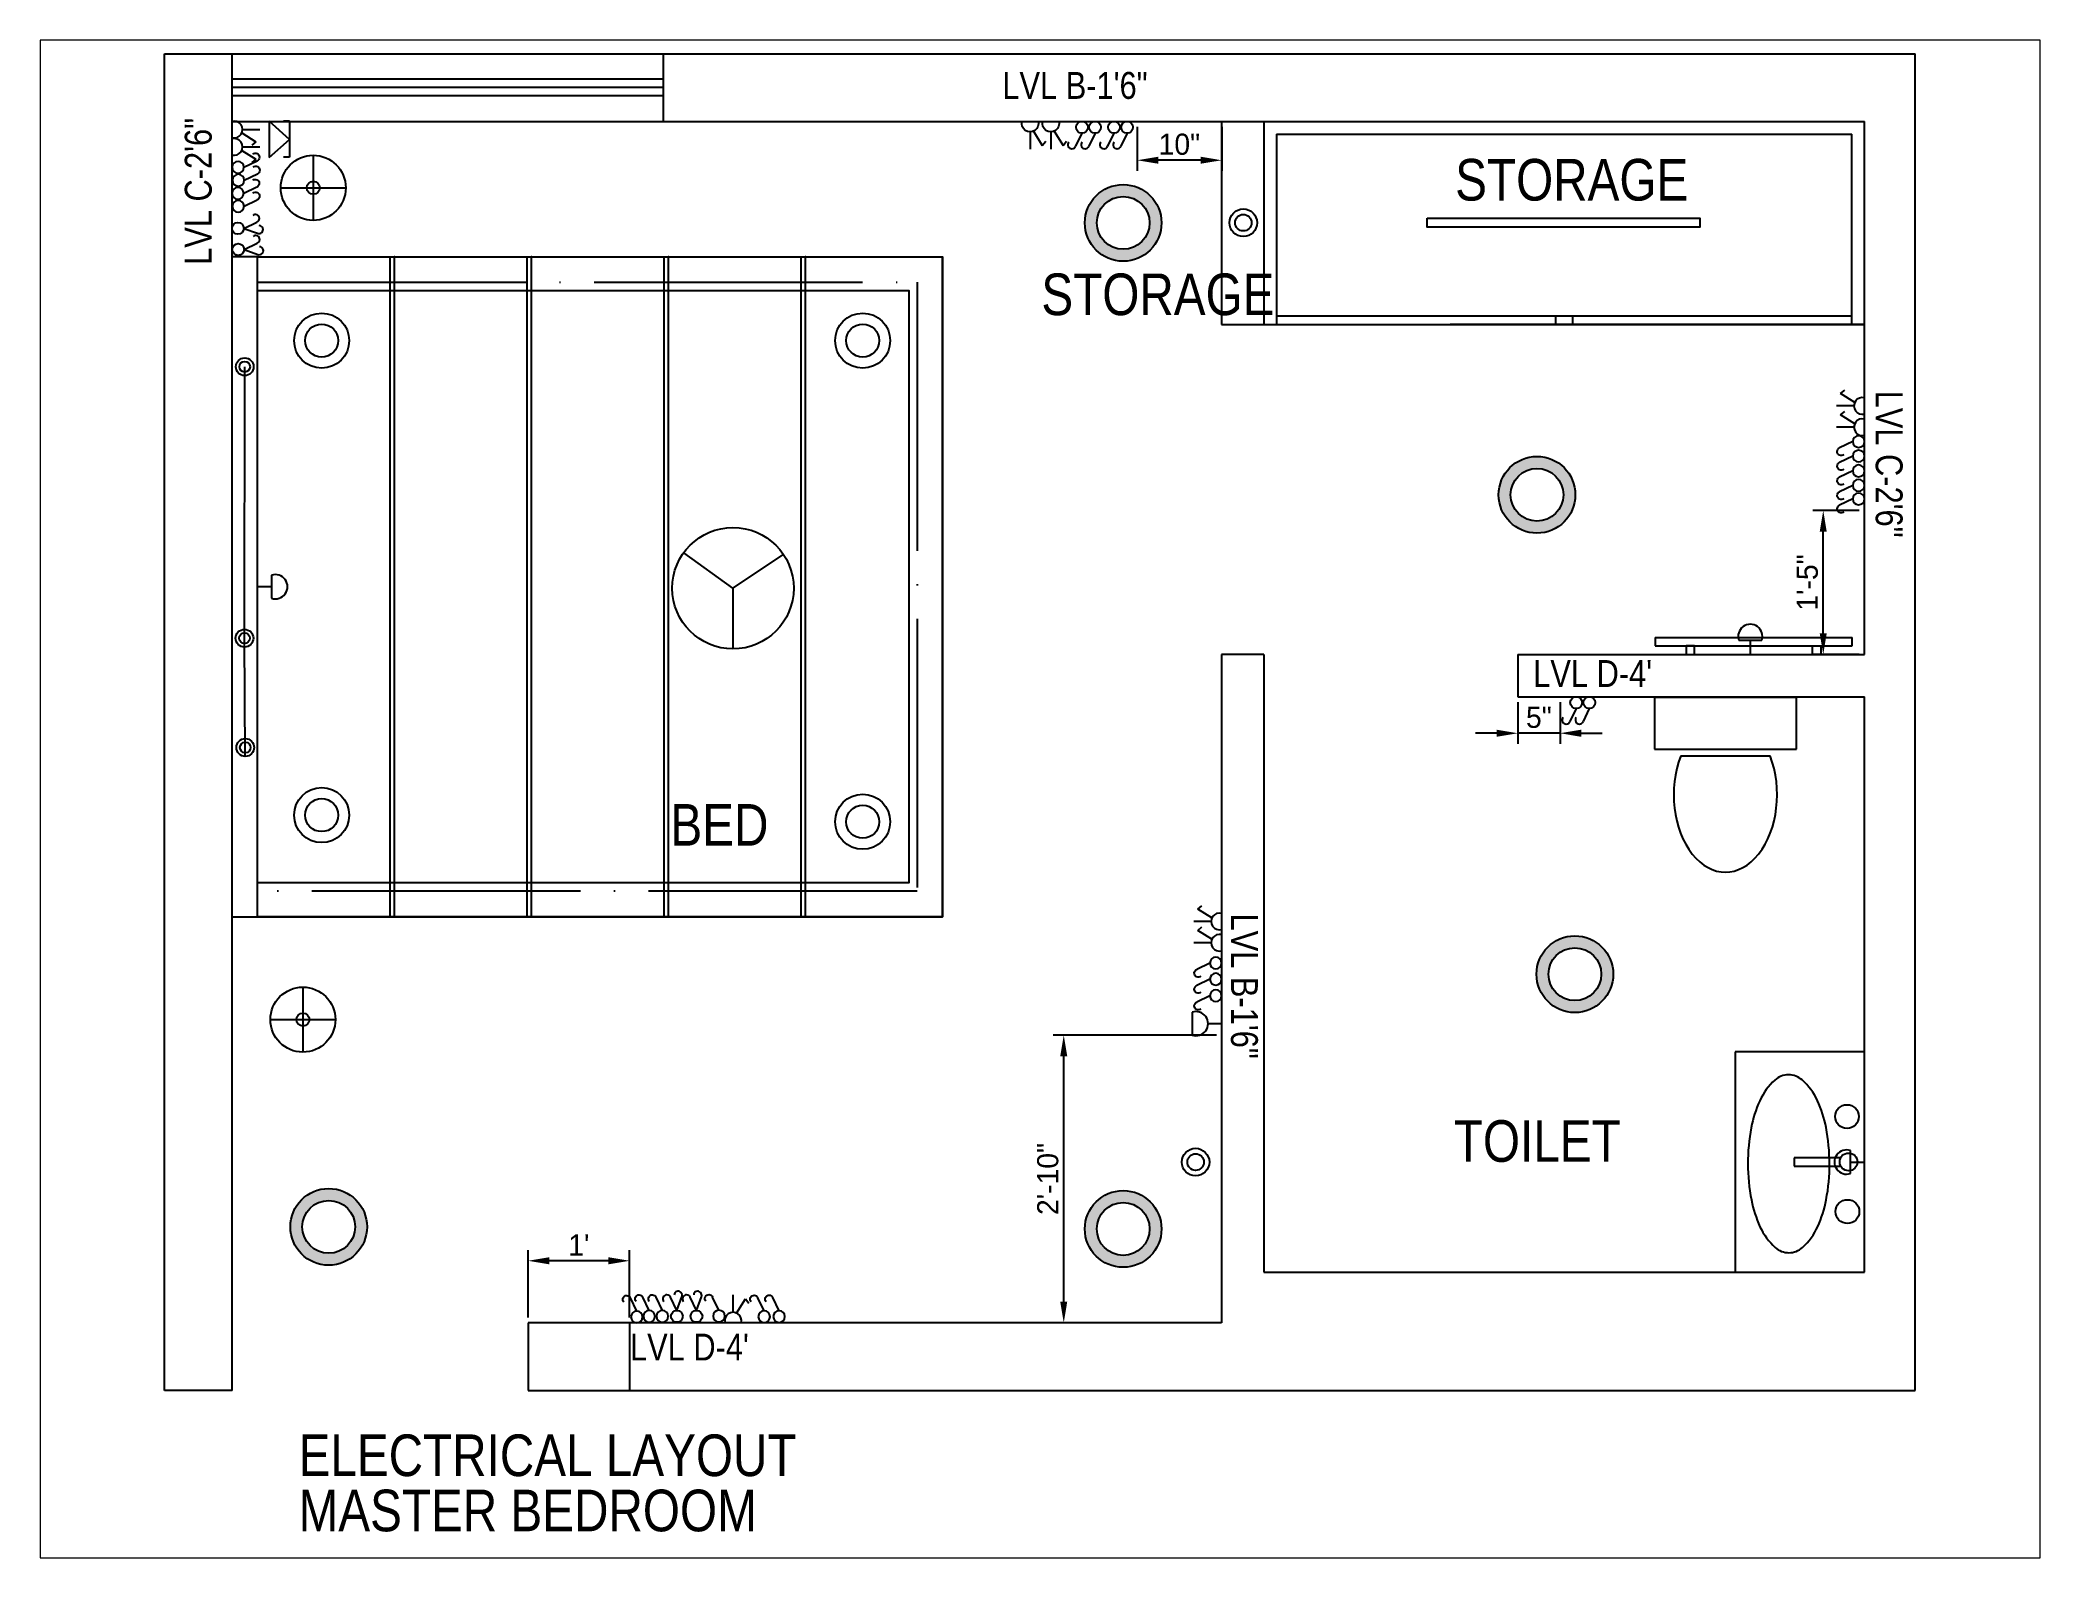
# Paper-space layout 'Layout2' of a CAD drawing. Header units: millimetres. Extents: x 26 to 231, y 20 to 176.
# The model-space entities are those that its viewports show. They can reach past a viewport. Long polylines and large blocks are cut down to what shows.
import ezdxf

# ---------------------------------------------------------------- set-up
doc = ezdxf.new("R2010")
doc.units = ezdxf.units.MM
doc.linetypes.add('ACAD_ISO04W100', pattern=[30, 24, -3, 0, -3])
doc.layers.add('TOIL', color=2, linetype='Continuous')
doc.layers.add('TOILET', color=4, linetype='Continuous')
doc.layers.add('TXT', color=7, linetype='Continuous', lineweight=25)
doc.styles.add('stylus BT', font='swissc.ttf')
doc.dimstyles.new('ISO-25', dxfattribs={"dimtxt": 2.5, "dimasz": 2.5, "dimexe": 1.25, "dimexo": 0.625, "dimtad": 1, "dimlunit": 4, "dimtxsty": 'Standard', "dimcen": 2.5, "dimadec": 0, "dimazin": 0, "dimtfac": 1, "dimtmove": 0, "dimatfit": 3, "dimfxl": 1, "dimarcsym": 0})

# ---------------------------------------------------------------- blocks, each defined once
blk = doc.blocks.new('light 1')
at = {"color": 253}
for p, q in [((3176.1, 893.52), (3176.1, 881.61)), ((3170.15, 887.57), (3182.06, 887.57))]:
    blk.add_line(p, q, dxfattribs=at)
at = {"color": 253, "linetype": 'ByBlock'}
blk.add_circle((3176.1, 887.57), 5.96, dxfattribs=at)
at = {"color": 253}
blk.add_circle((3176.1, 887.57), 1.19, dxfattribs=at)
blk = doc.blocks.new('one way switch')
blk.add_line((2262.82, 758.29), (2265.53, 763.93))
blk.add_circle((2262.82, 755.78), 2.52)
blk.add_arc((2267.11, 763.26), 1.72, 319.12065, 156.96042)
blk = doc.blocks.new('DDDDDDDD')
for p, q in [((2281.83, 766.05), (2297.2, 766.06)), ((2289.64, 766.05), (2281.83, 757.24)), ((2281.83, 766.05), (2281.84, 763.42)), ((2297.45, 757.24), (2289.64, 766.05)), ((2297.2, 766.06), (2297.2, 763.42)), ((2281.83, 757.24), (2297.45, 757.24))]:
    blk.add_line(p, q)
blk = doc.blocks.new('wall mounted light')
for p, q in [((2265.36, 756.83), (2275.19, 756.83)), ((2270.28, 756.83), (2270.28, 750.78))]:
    blk.add_line(p, q)
blk.add_arc((2270.28, 758.51), 5.2, 341.10335, 198.89665)
blk = doc.blocks.new('2 way switch')
for q in [(2252.4, 764.96), (2257.21, 765.22)]:
    blk.add_line((2255.11, 759.32), q)
blk.add_circle((2255.11, 756.8), 2.52)
for centre, start, end in [((2250.83, 764.29), 23.03958, 220.87935), ((2255.63, 765.86), 337.77602, 175.61579)]:
    blk.add_arc(centre, 1.72, start, end)
blk = doc.blocks.new('5A plug')
for p, q in [((2033.84, 883.15), (2033.84, 885.2)), ((2034.25, 883.06), (2035.29, 884.74)), ((2035.29, 884.74), (2035.7, 884.25))]:
    blk.add_line(p, q)
blk.add_arc((2033.84, 882.16), 0.989, 345.1822, 194.8178)
blk = doc.blocks.new('tv socket')
for p, q in [((2092.85, 922.76), (2092.85, 920.05)), ((2092.85, 922.76), (2092.85, 920.05)), ((2096.42, 921.41), (2094.75, 921.41))]:
    blk.add_line(p, q)
blk.add_arc((2093.32, 921.41), 1.43, 251.1033, 108.8967)
blk.add_arc((2093.32, 921.41), 1.43, 251.1033, 108.8967)
blk = doc.blocks.new('洗手盆-3')
at = {"layer": 'TOIL'}
for p, q in [((0, 290.6), (0, 0)), ((495, 290.6), (0, 290.6)), ((495, 0), (495, 290.6)), ((238.5, 236.8), (238.5, 132.5)), ((256.5, 132.5), (256.5, 237)), ((238.5, 132.5), (256.5, 132.5)), ((0, 0), (495, 0))]:
    blk.add_line(p, q, dxfattribs=at)
for centre, radius in [((145.3, 251.2), 26.7), ((247.3, 254.7), 19.9), ((359.1, 252.1), 26.8)]:
    blk.add_circle(centre, radius, dxfattribs=at)
for centre, radius, start, end in [((170.2, 53.9), 144.1, 114.7868, 138.0706), ((219.4, -52.7), 261.5, 100.8917, 114.7868), ((252.1, -222.6), 434.5, 90.1224, 100.8917), ((252.1, -222.6), 434.5, 79.353, 90.1224), ((284.1, -52.6), 261.5, 65.4579, 79.353), ((332.8, 54.3), 144.1, 42.1741, 65.4579), ((96.9, 119.7), 45.6, 138.0706, 180.1224), ((405.9, 120.4), 45.6, 0.1224, 42.1741), ((96.9, 119.7), 45.6, 180.1224, 222.1741), ((405.9, 120.4), 45.6, 318.0706, 0.1224), ((169.9, 185.9), 144.1, 222.1741, 245.4579), ((218.7, 292.7), 261.5, 245.4579, 259.353), ((283.3, 292.9), 261.5, 280.8917, 294.7868), ((332.6, 186.2), 144.1, 294.7868, 318.0706), ((250.6, 462.7), 434.5, 259.353, 270.1224), ((250.6, 462.7), 434.5, 270.1224, 280.8917)]:
    blk.add_arc(centre, radius, start, end, dxfattribs=at)
at = {"layer": 'TOIL', "flags": 9}
for tag in ['XSIZE', 'YSIZE']:
    blk.add_attdef(tag, (0, 0), '', height=0.5, dxfattribs=at)
blk = doc.blocks.new('坐厕')
at = {"layer": 'TOIL', "color": 252}
for p, q in [((550, 0), (0, 0)), ((0, 0), (0, -200)), ((550, -200), (550, 0)), ((0, -200), (550, -200)), ((101.8, -226.5), (448.2, -226.5))]:
    blk.add_line(p, q, dxfattribs=at)
blk.add_ellipse((275, -376.5), major_axis=(0, 300), ratio=0.666667, start_param=1.047198, end_param=5.235988, dxfattribs=at)
blk = doc.blocks.new('*D59')
at = {"color": 0, "lineweight": -2}
for p, q in [((1927.24, 896.11), (1927.24, 904.07)), ((1939.24, 896.11), (1939.24, 904.07)), ((1936.74, 902.82), (1929.74, 902.82))]:
    blk.add_line(p, q, dxfattribs=at)
at = {"color": 0}
for points in [[(1929.74, 903.24), (1929.74, 902.4), (1927.24, 902.82)], [(1936.74, 903.24), (1936.74, 902.4), (1939.24, 902.82)]]:
    blk.add_solid(points, dxfattribs=at)
at = {"layer": 'Defpoints', "color": 0}
for p in [(1927.24, 902.82), (1927.24, 895.49), (1939.24, 895.49)]:
    blk.add_point(p, dxfattribs=at)
at = {"color": 0, "insert": (1933.24, 904.69), "char_height": 2.5, "attachment_point": 5}
blk.add_mtext("1'", dxfattribs=at)
blk = doc.blocks.new('*D60')
at = {"color": 0, "lineweight": -2}
for p, q in [((2008.61, 929.49), (1989.32, 929.49)), ((1990.57, 897.99), (1990.57, 926.99)), ((2008.61, 895.49), (1989.32, 895.49))]:
    blk.add_line(p, q, dxfattribs=at)
at = {"color": 0}
for points in [[(1990.15, 926.99), (1990.98, 926.99), (1990.57, 929.49)], [(1990.15, 897.99), (1990.98, 897.99), (1990.57, 895.49)]]:
    blk.add_solid(points, dxfattribs=at)
at = {"layer": 'Defpoints', "color": 0}
for p in [(1990.57, 929.49), (2009.24, 929.49), (2009.24, 895.49)]:
    blk.add_point(p, dxfattribs=at)
at = {"color": 0, "insert": (1988.69, 912.49), "char_height": 2.5, "attachment_point": 5, "rotation": 90}
blk.add_mtext('2\'-10"', dxfattribs=at)
blk = doc.blocks.new('*D62')
at = {"color": 0, "lineweight": -2}
for p, q in [((1999.24, 1036.86), (1999.24, 1031.64)), ((2009.24, 1036.86), (2009.24, 1031.64)), ((2006.74, 1032.89), (2001.74, 1032.89))]:
    blk.add_line(p, q, dxfattribs=at)
at = {"color": 0}
for points in [[(2001.74, 1033.31), (2001.74, 1032.48), (1999.24, 1032.89)], [(2006.74, 1033.31), (2006.74, 1032.48), (2009.24, 1032.89)]]:
    blk.add_solid(points, dxfattribs=at)
at = {"layer": 'Defpoints', "color": 0}
for p in [(1999.24, 1037.49), (2009.24, 1037.49), (1999.24, 1032.89)]:
    blk.add_point(p, dxfattribs=at)
at = {"color": 0, "insert": (2004.24, 1034.77), "char_height": 2.5, "attachment_point": 5}
blk.add_mtext('10"', dxfattribs=at)
blk = doc.blocks.new('*D63')
at = {"color": 0, "lineweight": -2}
for p, q in [((2084.61, 991.49), (2079.11, 991.49)), ((2080.36, 976.99), (2080.36, 988.99)), ((2084.61, 974.49), (2079.11, 974.49))]:
    blk.add_line(p, q, dxfattribs=at)
at = {"color": 0}
for points in [[(2079.94, 988.99), (2080.77, 988.99), (2080.36, 991.49)], [(2079.94, 976.99), (2080.77, 976.99), (2080.36, 974.49)]]:
    blk.add_solid(points, dxfattribs=at)
at = {"layer": 'Defpoints', "color": 0}
for p in [(2080.36, 991.49), (2085.24, 991.49), (2085.24, 974.49)]:
    blk.add_point(p, dxfattribs=at)
at = {"color": 0, "insert": (2078.48, 982.99), "char_height": 2.5, "attachment_point": 5, "rotation": 90}
blk.add_mtext('1\'-5"', dxfattribs=at)
blk = doc.blocks.new('*D64')
at = {"color": 0, "lineweight": -2}
for p, q in [((2044.24, 968.86), (2044.24, 963.92)), ((2049.24, 968.86), (2049.24, 963.92)), ((2041.74, 965.17), (2039.24, 965.17)), ((2049.24, 965.17), (2044.24, 965.17)), ((2051.74, 965.17), (2054.24, 965.17))]:
    blk.add_line(p, q, dxfattribs=at)
at = {"color": 0}
for points in [[(2041.74, 965.59), (2041.74, 964.75), (2044.24, 965.17)], [(2051.74, 965.59), (2051.74, 964.75), (2049.24, 965.17)]]:
    blk.add_solid(points, dxfattribs=at)
at = {"layer": 'Defpoints', "color": 0}
for p in [(2044.24, 969.49), (2049.24, 969.49), (2044.24, 965.17)]:
    blk.add_point(p, dxfattribs=at)
at = {"color": 0, "insert": (2046.74, 967.04), "char_height": 2.5, "attachment_point": 5}
blk.add_mtext('5"', dxfattribs=at)

msp = doc.modelspace()

# ---------------------------------------------------------------- hatches: boundary and pattern name
at = {"linetype": 'ByBlock'}
h = msp.add_hatch(color=253, dxfattribs=at)
h.paths.add_polyline_path([(1993.062, 1025.486, 1), (2002.127, 1025.486, 1)])
h.paths.add_polyline_path([(2000.713, 1025.486, -1), (1994.476, 1025.486, -1)], flags=16)
h = msp.add_hatch(color=253, dxfattribs=at)
h.paths.add_polyline_path([(2041.983, 993.355, 1), (2051.048, 993.355, 1)])
h.paths.add_polyline_path([(2049.634, 993.355, -1), (2043.397, 993.355, -1)], flags=16)
h = msp.add_hatch(color=253, dxfattribs=at)
h.paths.add_polyline_path([(2046.462, 936.691, 1), (2055.527, 936.691, 1)])
h.paths.add_polyline_path([(2054.113, 936.691, -1), (2047.876, 936.691, -1)], flags=16)
h = msp.add_hatch(color=253, dxfattribs=at)
h.paths.add_polyline_path([(1899.133, 906.829, 1), (1908.198, 906.829, 1)])
h.paths.add_polyline_path([(1906.784, 906.829, -1), (1900.547, 906.829, -1)], flags=16)
h = msp.add_hatch(color=253, dxfattribs=at)
h.paths.add_polyline_path([(1993.062, 906.581, 1), (2002.127, 906.581, 1)])
h.paths.add_polyline_path([(2000.713, 906.581, -1), (1994.476, 906.581, -1)], flags=16)

# ---------------------------------------------------------------- linework, layer by layer
at = {"color": 253}
for p, q in [((1884.236, 1045.486), (2091.236, 1045.486)), ((1884.236, 887.486), (1884.236, 1045.486)), ((1892.236, 887.486), (1892.236, 1045.486)), ((1943.236, 1037.486), (1943.236, 1045.486)), ((2091.236, 887.486), (2091.236, 1045.486)), ((1943.236, 1042.486), (1892.236, 1042.486)), ((1943.236, 1041.486), (1892.236, 1041.486)), ((1943.236, 1040.486), (1892.236, 1040.486)), ((1892.236, 1037.486), (2085.236, 1037.486)), ((2009.236, 1037.486), (2009.236, 1013.486)), ((2014.236, 1037.486), (2014.236, 1013.486)), ((2015.736, 1035.986), (2083.736, 1035.986)), ((2015.736, 1035.986), (2015.736, 1013.486)), ((2083.736, 1013.486), (2083.736, 1035.986)), ((2085.236, 974.486), (2085.236, 1037.486)), ((1895.236, 1021.486), (1892.236, 1021.486)), ((1895.236, 943.486), (1895.236, 1021.486)), ((1895.236, 1021.486), (1976.236, 1021.486)), ((1910.936, 943.486), (1910.936, 1021.486)), ((1911.436, 943.486), (1911.436, 1021.486)), ((1927.136, 943.486), (1927.136, 1021.486)), ((1927.636, 943.486), (1927.636, 1021.486)), ((1943.336, 943.486), (1943.336, 1021.486)), ((1943.836, 943.486), (1943.836, 1021.486)), ((1959.536, 943.486), (1959.536, 1021.486)), ((1960.036, 943.486), (1960.036, 1021.486)), ((1976.236, 943.486), (1976.236, 1021.486)), ((2015.736, 1014.486), (2083.736, 1014.486)), ((2048.736, 1013.486), (2048.736, 1014.486)), ((2050.736, 1013.486), (2050.736, 1014.486)), ((2009.236, 1013.486), (2014.236, 1013.486)), ((2014.236, 1013.486), (2015.736, 1013.486)), ((2014.236, 1013.486), (2085.236, 1013.486)), ((2014.236, 1013.486), (2085.236, 1013.486)), ((2015.736, 1013.486), (2083.736, 1013.486)), ((2085.236, 1013.486), (2036.255, 1013.486)), ((2083.736, 1013.486), (2085.236, 1013.486)), ((2014.236, 974.486), (2009.236, 974.486)), ((2009.236, 974.486), (2009.236, 895.486)), ((2014.236, 974.486), (2014.236, 901.486)), ((2044.236, 974.486), (2085.236, 974.486)), ((2044.236, 974.486), (2044.236, 969.486)), ((2060.479, 976.486), (2083.761, 976.486)), ((2060.479, 976.486), (2060.479, 975.486)), ((2060.479, 975.486), (2083.761, 975.486)), ((2044.236, 969.486), (2085.236, 969.486)), ((2085.236, 901.486), (2085.236, 969.486)), ((1892.236, 943.486), (1976.236, 943.486)), ((2014.236, 901.486), (2085.236, 901.486)), ((2009.236, 895.486), (1927.236, 895.486)), ((1927.236, 895.486), (1927.236, 887.486)), ((1939.236, 895.486), (1939.236, 887.486)), ((1892.236, 887.486), (1884.236, 887.486)), ((1927.236, 887.486), (2091.236, 887.486))]:
    msp.add_line(p, q, dxfattribs=at)
at = {"color": 252}
for p, q in [((1893.707, 976.403), (1893.736, 1008.486)), ((1893.803, 962.436), (1893.707, 976.403))]:
    msp.add_line(p, q, dxfattribs=at)
at = {"color": 253, "linetype": 'ByBlock'}
for q in [(1945.639, 986.505), (1957.44, 986.276), (1951.46, 975.13)]:
    msp.add_line((1951.46, 982.307), q, dxfattribs=at)
at = {"color": 253, "lineweight": -2}
msp.add_line((2083.761, 975.486), (2083.761, 976.486), dxfattribs=at)
for points in [[(2033.535, 1026.038), (2065.774, 1026.038), (2065.774, 1024.965), (2033.535, 1024.965)], [(1895.236, 1021.486), (1976.236, 1021.486), (1976.236, 943.486), (1895.236, 943.486)]]:
    msp.add_lwpolyline(points, close=True, dxfattribs=at)
at = {"color": 253, "linetype": 'ACAD_ISO04W100', "lineweight": -2}
msp.add_lwpolyline([(1895.236, 1018.486), (1973.236, 1018.486), (1973.236, 946.486), (1895.236, 946.486)], dxfattribs=at)
at = {"color": 253, "lineweight": -2}
msp.add_lwpolyline([(1895.236, 1017.486), (1972.236, 1017.486), (1972.236, 947.486), (1895.236, 947.486)], dxfattribs=at)
at = {"color": 253}
for points in [[(2064.148, 974.486), (2065.155, 974.486), (2065.155, 975.486), (2064.148, 975.486)], [(2080.092, 974.486), (2079.085, 974.486), (2079.085, 975.486), (2080.092, 975.486)]]:
    msp.add_lwpolyline(points, close=True, dxfattribs=at)
at = {"color": 253, "linetype": 'ByBlock'}
for centre, radius in [((1997.594, 1025.486), 4.533), ((1997.594, 1025.486), 3.119), ((1902.834, 1011.572), 3.252), ((1966.795, 1011.572), 3.252), ((2046.516, 993.355), 4.533), ((2046.516, 993.355), 3.119), ((1951.46, 982.307), 7.177), ((1902.834, 955.491), 3.252), ((1966.795, 954.706), 3.252), ((2050.995, 936.691), 4.533), ((2050.995, 936.691), 3.119), ((1903.666, 906.829), 4.533), ((1997.594, 906.581), 4.533), ((1903.666, 906.829), 3.119), ((1997.594, 906.581), 3.119)]:
    msp.add_circle(centre, radius, dxfattribs=at)
at = {"color": 172}
for centre, radius in [((2011.797, 1025.507), 1.626), ((2011.797, 1025.507), 1.626), ((2011.797, 1025.507), 1.626), ((2011.797, 1025.507), 0.976), ((1893.736, 1008.486), 1.05), ((1893.736, 1008.486), 1.05), ((1893.736, 1008.486), 1.05), ((1893.736, 1008.486), 0.63), ((1893.707, 976.403), 1.05), ((1893.707, 976.403), 1.05), ((1893.707, 976.403), 1.05), ((1893.707, 976.403), 0.63), ((1893.803, 963.486), 1.05), ((1893.803, 963.486), 1.05), ((1893.803, 963.486), 1.05), ((1893.803, 963.486), 0.63), ((2006.154, 914.486), 1.626), ((2006.154, 914.486), 1.626), ((2006.154, 914.486), 1.626), ((2006.154, 914.486), 0.976)]:
    msp.add_circle(centre, radius, dxfattribs=at)
at = {"color": 172, "linetype": 'ByBlock'}
for centre, radius in [((2011.797, 1025.507), 1.626), ((1893.736, 1008.486), 1.05), ((1893.707, 976.403), 1.05), ((1893.803, 963.486), 1.05), ((2006.154, 914.486), 1.626)]:
    msp.add_circle(centre, radius, dxfattribs=at)
at = {"color": 253}
for centre, radius in [((1902.834, 1011.572), 3.252), ((1902.834, 1011.572), 3.252), ((1902.834, 1011.572), 3.252), ((1966.795, 1011.572), 3.252), ((1966.795, 1011.572), 3.252), ((1966.795, 1011.572), 3.252), ((1902.834, 1011.572), 1.952), ((1966.795, 1011.572), 1.952), ((1902.834, 955.491), 3.252), ((1902.834, 955.491), 3.252), ((1902.834, 955.491), 3.252), ((1966.795, 954.706), 3.252), ((1966.795, 954.706), 3.252), ((1966.795, 954.706), 3.252), ((1902.834, 955.491), 1.952), ((1966.795, 954.706), 1.952)]:
    msp.add_circle(centre, radius, dxfattribs=at)
for p in [(1911.436, 1021.486), (1927.636, 1021.486), (1943.836, 1021.486), (1960.036, 1021.486)]:
    msp.add_point(p, dxfattribs=at)

# ---------------------------------------------------------------- block references
for p, rotation in [((1010.329, 3070.368), 270), ((1010.329, 3068.308), 270), ((2967.143, -1029.984), 90), ((2967.143, -1032.496), 90), ((2891.143, -1090.915), 90), ((2891.143, -1093.427), 90)]:
    msp.add_blockref('5A plug', p, dxfattribs=dict(rotation=rotation))
at = {"yscale": 0.2757334512621128, "zscale": 0.2757334512621044}
for name, p, xscale, rotation in [('DDDDDDDD', (1687.813, 1666.683), 0.2757334512621128, 270), ('one way switch', (2616.65, 1245.184), 0.2757334512621128, 180), ('one way switch', (2618.202, 1245.184), 0.2757334512621128, 180), ('one way switch', (2620.439, 1245.184), 0.2757334512621128, 180), ('one way switch', (2621.991, 1245.184), 0.2757334512621128, 180), ('one way switch', (1684.551, 408.129), -0.2757334512621128, 270), ('one way switch', (1684.587, 406.599), -0.2757334512621128, 270), ('one way switch', (1684.533, 405.048), -0.2757334512621128, 270), ('one way switch', (1684.569, 403.518), -0.2757334512621128, 270), ('2 way switch', (1684.254, 1646.647), 0.2757334512621128, 270), ('2 way switch', (1684.291, 1644.155), 0.2757334512621128, 270), ('one way switch', (2292.937, 1623.58), -0.2757334512621128, 90), ('one way switch', (2292.937, 1621.861), -0.2757334512621128, 90), ('one way switch', (2292.934, 1620.115), -0.2757334512621128, 90), ('one way switch', (2292.934, 1618.396), -0.2757334512621128, 90), ('one way switch', (2292.934, 1616.8), -0.2757334512621128, 90), ('wall mounted light', (1688.22, 1608.477), 0.2757334512621128, 270), ('one way switch', (2675.086, 1177.184), 0.2757334512621128, 180), ('one way switch', (2676.638, 1177.184), 0.2757334512621128, 180), ('one way switch', (2216.934, 1561.943), -0.2757334512621128, 90), ('one way switch', (2216.934, 1560.038), -0.2757334512621128, 90), ('one way switch', (2216.934, 1558.081), -0.2757334512621128, 90), ('wall mounted light', (2292.252, 288.503), 0.2757334512621128, 90)]:
    msp.add_blockref(name, p, dxfattribs=dict(at, xscale=xscale, rotation=rotation))
at = {"xscale": -1, "rotation": 180}
for p in [(-47.257, 1919.393), (-44.806, 1919.393)]:
    msp.add_blockref('5A plug', p, dxfattribs=at)
at = {"color": 253, "linetype": 'ByBlock', "xscale": 0.6448862600414031, "yscale": 0.6448862600416305, "zscale": 0.6448862600415526}
for p in [(-146.384, 457.251), (-147.612, 358.939)]:
    msp.add_blockref('light 1', p, dxfattribs=at)
at = {"yscale": 0.2757334512621128, "zscale": 0.2757334512621044}
for name, p, xscale in [('wall mounted light', (1445.745, 767.47), 0.2757334512621128), ('one way switch', (2564.02, 687.787), -0.2757334512621128), ('one way switch', (2565.497, 687.864), -0.2757334512621128), ('one way switch', (2567.048, 687.864), -0.2757334512621128), ('2 way switch', (1323.019, 687.581), 0.2757334512621128), ('2 way switch', (1325.335, 687.581), 0.2757334512621128), ('one way switch', (2573.736, 687.89), -0.2757334512621128), ('one way switch', (2579.086, 687.819), -0.2757334512621128), ('one way switch', (2580.848, 687.833), -0.2757334512621128)]:
    msp.add_blockref(name, p, dxfattribs=dict(at, xscale=xscale))
for name, p in [('tv socket', (-87.119, 9.434)), ('5A plug', (-82.365, 13.579))]:
    msp.add_blockref(name, p)
at = {"layer": 'TOILET', "color": 252, "xscale": 0.03052932347191017, "yscale": 0.03052932347191017, "zscale": 0.03052932347190443}
msp.add_blockref('坐厕', (2060.399, 969.403), dxfattribs=at)
at = {"layer": 'TOILET', "color": 252, "xscale": 0.05255704995568067, "yscale": 0.05255704995568067, "zscale": 0.05255704995566832, "rotation": 270}
msp.add_blockref('洗手盆-3', (2069.965, 927.503), dxfattribs=at)

# ---------------------------------------------------------------- texts
at = {"layer": 'TXT', "style": 'stylus BT'}
for s, height, p in [('LVL B-1\'6"', 3.178, (1983.314, 1040.146)), ('STORAGE', 4.9203, (2036.843, 1028.125)), ('STORAGE', 4.9203, (1987.92, 1014.586)), ("LVL D-4'", 3.178, (2046.074, 970.635)), ('BED', 4.9203, (1944.068, 951.882)), ('TOILET', 4.9203, (2036.68, 914.517)), ("LVL D-4'", 3.178, (1939.289, 891.035)), ('ELECTRICAL LAYOUT', 4.92032, (1900.105, 877.373)), ('MASTER BEDROOM', 4.92032, (1900.105, 870.849))]:
    msp.add_text(s, height=height, dxfattribs=at).set_placement(p)
for s, rotation, p in [('LVL C-2\'6"', 90, (1889.83, 1020.529)), ('LVL C-2\'6"', 270, (2086.561, 1005.657)), ('LVL B-1\'6"', 270, (2010.336, 943.86))]:
    msp.add_text(s, height=3.178, rotation=rotation, dxfattribs=at).set_placement(p)

# ---------------------------------------------------------------- dimensions: what is measured, and where the dimension line sits
at = {"color": 252}
for base, p1, p2, picture, middle in [((1999.236, 1032.895), (2009.236, 1037.486), (1999.236, 1037.486), '*D62', (2004.236, 1034.77)), ((2044.236, 965.168), (2049.236, 969.486), (2044.236, 969.486), '*D64', (2046.736, 967.043)), ((1927.236, 902.819), (1939.236, 895.486), (1927.236, 895.486), '*D59', (1933.236, 904.694))]:
    dim = msp.add_linear_dim(base=base, p1=p1, p2=p2, dimstyle='ISO-25', dxfattribs=at)
    dim.commit()
    dim.dimension.update_dxf_attribs({"geometry": picture, "text_midpoint": middle})
for base, p1, p2, picture, middle in [((2080.356, 991.486), (2085.236, 974.486), (2085.236, 991.486), '*D63', (2078.481, 982.986)), ((1990.567, 929.486), (2009.236, 895.486), (2009.236, 929.486), '*D60', (1988.692, 912.486))]:
    dim = msp.add_linear_dim(base=base, p1=p1, p2=p2, angle=90, dimstyle='ISO-25', dxfattribs=at)
    dim.commit()
    dim.dimension.update_dxf_attribs({"geometry": picture, "text_midpoint": middle})

psp = doc.layouts.new('Layout2')

# ---------------------------------------------------------------- viewports
at = {"layer": '0', "color": 252}
psp.add_viewport(center=(128.5, 97.5), size=(205.6, 156), view_center_point=(1987.759, 957.398), view_height=179.40867, dxfattribs=at)

doc.saveas('drawing.dxf')
